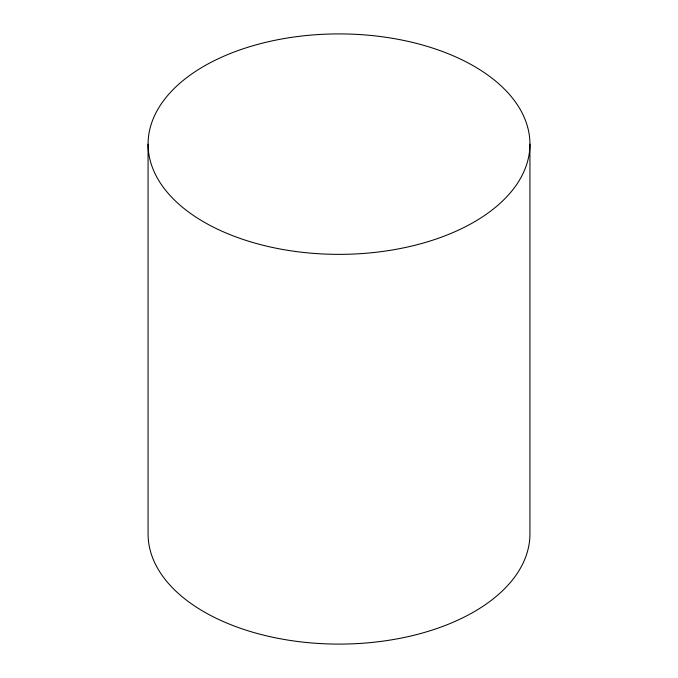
<?xml version="1.0" encoding="UTF-8"?>
<svg xmlns="http://www.w3.org/2000/svg" width="678" height="678" viewBox="0 0 678 678"><rect width="100%" height="100%" fill="white"/><g stroke="black" fill="none" stroke-linecap="round" stroke-linejoin="round"><path stroke-width="1.02" d="M529.933 144.134A190.933 110.234 0 0 1 243.538 239.597A190.933 110.234 0 0 1 243.538 48.672A190.933 110.234 0 0 1 529.933 144.134L529.933 533.866A190.933 110.234 0 0 1 339 644.1A190.933 110.234 0 0 1 148.067 533.866L148.067 144.134"/></g></svg>
